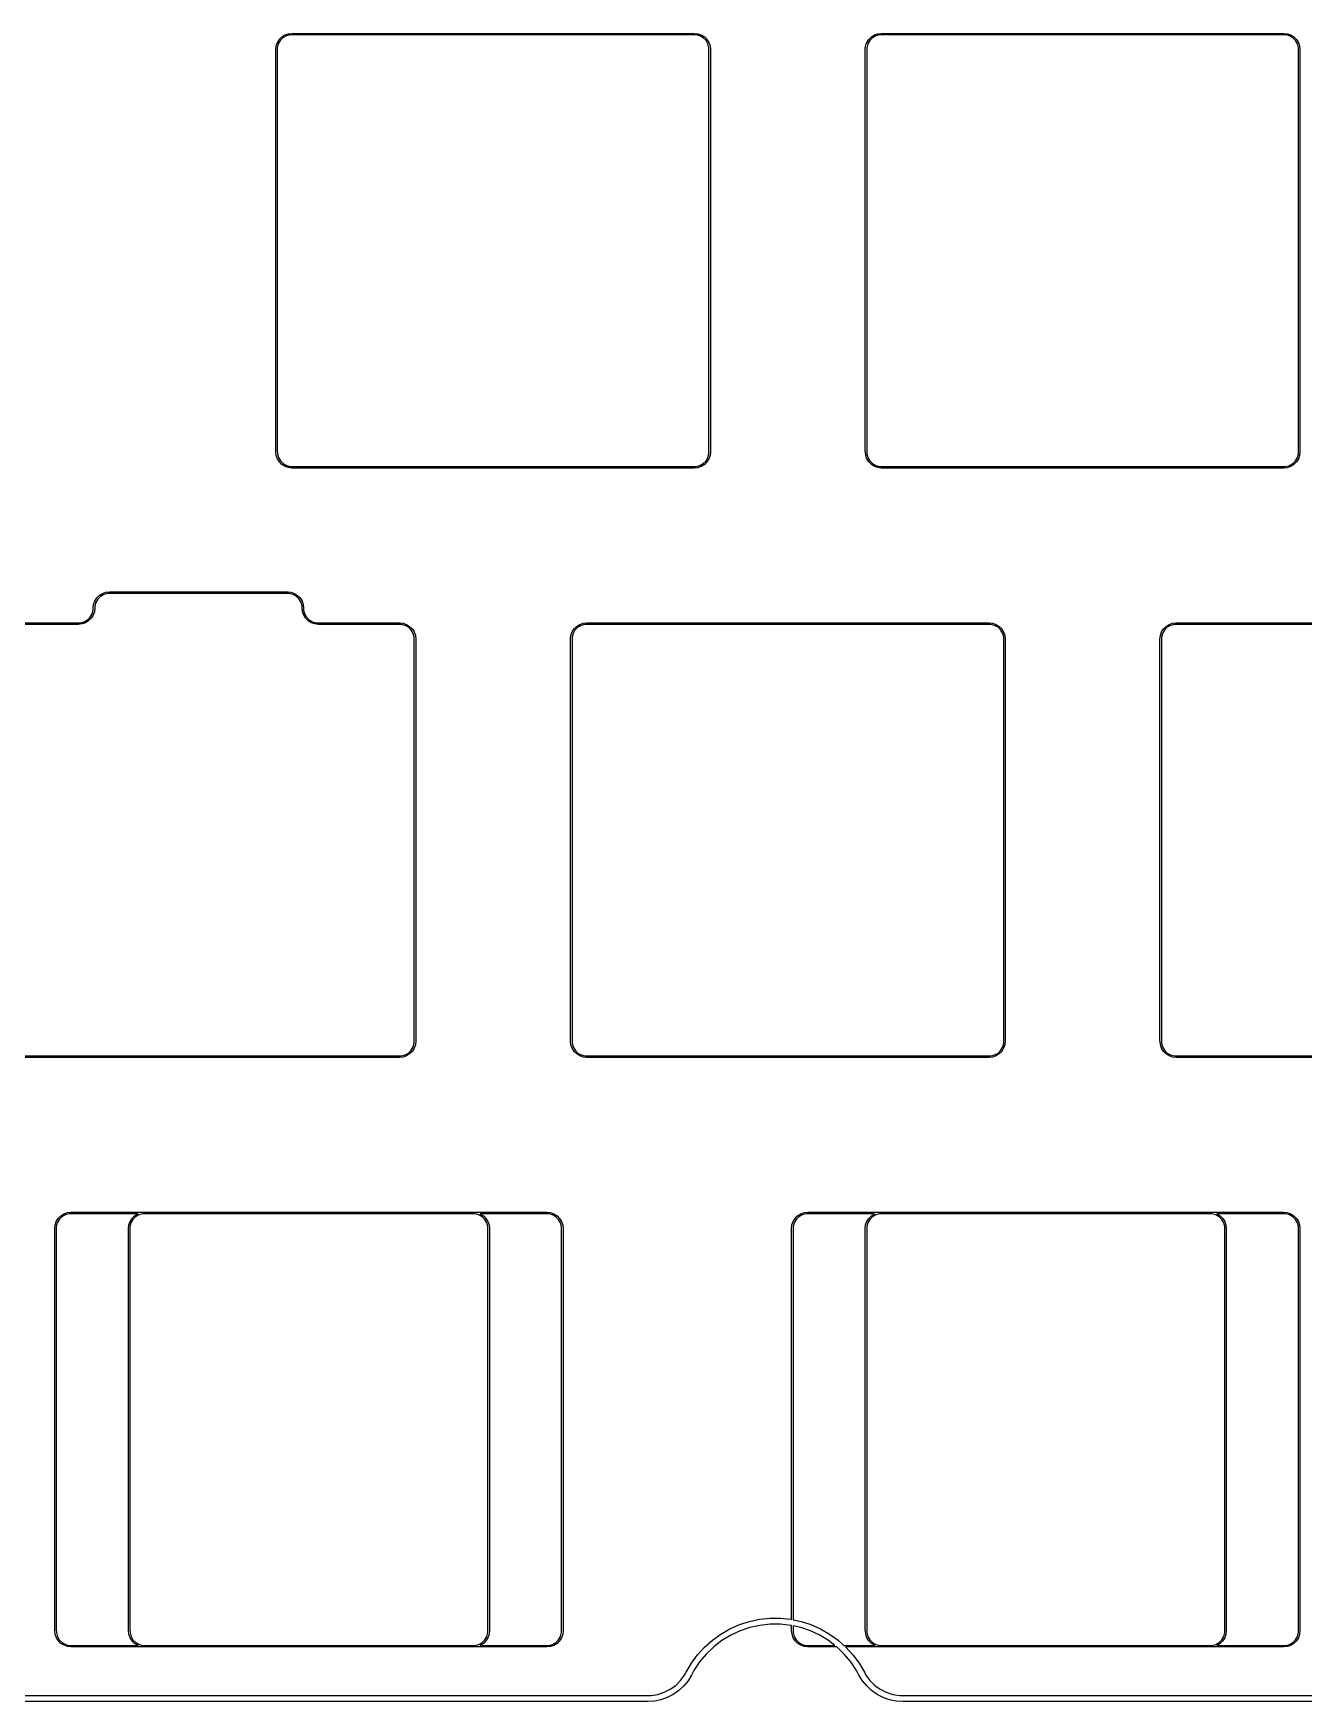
# Model space of a CAD drawing. Extents: x 2.3 to 14.3, y -7 to -3.3.
# Drawn here: x 3.446 to 5.062, y -7.002 to -4.88 of the extents above; entities that cross this region are included whole.
import ezdxf

# ---------------------------------------------------------------- set-up
doc = ezdxf.new("R2010")
doc.units = 0
doc.header["$MEASUREMENT"] = 0
doc.layers.add('BLACK', color=7, linetype='CONTINUOUS')

msp = doc.modelspace()

# ---------------------------------------------------------------- linework, layer by layer
at = {"layer": 'BLACK', "linetype": 'CONTINUOUS'}
for p, q in [((3.76246, -4.88419), (3.76638, -4.88172)), ((3.76638, -4.88172), (3.77075, -4.88019)), ((3.77288, -4.88164), (3.76813, -4.88292)), ((3.77075, -4.88019), (3.77534, -4.87968)), ((3.77534, -4.88164), (3.77288, -4.88164)), ((3.77534, -4.87968), (3.77534, -4.87968)), ((3.77534, -4.87968), (4.28716, -4.87968)), ((4.28716, -4.88164), (3.77534, -4.88164)), ((4.28716, -4.87968), (4.28716, -4.87968)), ((4.28716, -4.87968), (4.29175, -4.88019)), ((4.28962, -4.88164), (4.28716, -4.88164)), ((4.29437, -4.88292), (4.28962, -4.88164)), ((4.29175, -4.88019), (4.29612, -4.88172)), ((4.29612, -4.88172), (4.30004, -4.88419)), ((4.51246, -4.88419), (4.51638, -4.88172)), ((4.51638, -4.88172), (4.52075, -4.88019)), ((4.52288, -4.88164), (4.51813, -4.88292)), ((4.52075, -4.88019), (4.52534, -4.87968)), ((4.52534, -4.88164), (4.52288, -4.88164)), ((4.52534, -4.87968), (4.52534, -4.87968)), ((4.52534, -4.87968), (5.03716, -4.87968)), ((5.03716, -4.88164), (4.52534, -4.88164)), ((5.03716, -4.87968), (5.03716, -4.87968)), ((5.03716, -4.87968), (5.04175, -4.88019)), ((5.03962, -4.88164), (5.03716, -4.88164)), ((5.04437, -4.88292), (5.03962, -4.88164)), ((5.04175, -4.88019), (5.04612, -4.88172)), ((5.04612, -4.88172), (5.05004, -4.88419)), ((3.75468, -4.90034), (3.75519, -4.89575)), ((3.75468, -5.41216), (3.75468, -4.90034)), ((3.75468, -4.90034), (3.75468, -4.90034)), ((3.75468, -4.90034), (3.75468, -4.90034)), ((3.75519, -4.89575), (3.75672, -4.89138)), ((3.75792, -4.89313), (3.75664, -4.89788)), ((3.75664, -4.89788), (3.75664, -4.90034)), ((3.75664, -4.90034), (3.75664, -5.41178)), ((3.75672, -4.89138), (3.75919, -4.88746)), ((3.76038, -4.88886), (3.75792, -4.89313)), ((3.75919, -4.88746), (3.76246, -4.88419)), ((3.76386, -4.88538), (3.76038, -4.88886)), ((3.76813, -4.88292), (3.76386, -4.88538)), ((4.29864, -4.88538), (4.29437, -4.88292)), ((4.30212, -4.88886), (4.29864, -4.88538)), ((4.30004, -4.88419), (4.30331, -4.88746)), ((4.30458, -4.89313), (4.30212, -4.88886)), ((4.30331, -4.88746), (4.30578, -4.89138)), ((4.30586, -4.89788), (4.30458, -4.89313)), ((4.30578, -4.89138), (4.30731, -4.89575)), ((4.30586, -4.90034), (4.30586, -4.89788)), ((4.30586, -5.41216), (4.30586, -4.90034)), ((4.30586, -4.90034), (4.30586, -4.90034)), ((4.30731, -4.89575), (4.30782, -4.90034)), ((4.30782, -4.90034), (4.30782, -4.90034)), ((4.30782, -4.90034), (4.30782, -4.90034)), ((4.30782, -4.90034), (4.30782, -5.41216)), ((4.50468, -4.90034), (4.50519, -4.89575)), ((4.50468, -5.41216), (4.50468, -4.90034)), ((4.50468, -4.90034), (4.50468, -4.90034)), ((4.50468, -4.90034), (4.50468, -4.90034)), ((4.50519, -4.89575), (4.50672, -4.89138)), ((4.50792, -4.89313), (4.50664, -4.89788)), ((4.50664, -4.89788), (4.50664, -4.90034)), ((4.50664, -4.90034), (4.50664, -5.41178)), ((4.50672, -4.89138), (4.50919, -4.88746)), ((4.51038, -4.88886), (4.50792, -4.89313)), ((4.50919, -4.88746), (4.51246, -4.88419)), ((4.51386, -4.88538), (4.51038, -4.88886)), ((4.51813, -4.88292), (4.51386, -4.88538)), ((5.04864, -4.88538), (5.04437, -4.88292)), ((5.05212, -4.88886), (5.04864, -4.88538)), ((5.05004, -4.88419), (5.05331, -4.88746)), ((5.05458, -4.89313), (5.05212, -4.88886)), ((5.05331, -4.88746), (5.05578, -4.89138)), ((5.05586, -4.89788), (5.05458, -4.89313)), ((5.05578, -4.89138), (5.05731, -4.89575)), ((5.05586, -4.90034), (5.05586, -4.89788)), ((5.05586, -5.41216), (5.05586, -4.90034)), ((5.05586, -4.90034), (5.05586, -4.90034)), ((5.05731, -4.89575), (5.05782, -4.90034)), ((5.05782, -4.90034), (5.05782, -4.90034)), ((5.05782, -4.90034), (5.05782, -4.90034)), ((5.05782, -4.90034), (5.05782, -5.41216)), ((3.75483, -5.41253), (3.75468, -5.41216)), ((3.7553, -5.41671), (3.75483, -5.41253)), ((3.75664, -5.41178), (3.75675, -5.41211)), ((3.75675, -5.41211), (3.75675, -5.41211)), ((3.75675, -5.41211), (3.75675, -5.41457)), ((4.30586, -5.41462), (4.30586, -5.41216)), ((4.30586, -5.41216), (4.30586, -5.41216)), ((4.30782, -5.41216), (4.30731, -5.41675)), ((4.30782, -5.41216), (4.30782, -5.41216)), ((4.30782, -5.41216), (4.30782, -5.41216)), ((4.50483, -5.41253), (4.50468, -5.41216)), ((4.5053, -5.41671), (4.50483, -5.41253)), ((4.50664, -5.41178), (4.50675, -5.41211)), ((4.50675, -5.41211), (4.50675, -5.41211)), ((4.50675, -5.41211), (4.50675, -5.41457)), ((5.05586, -5.41462), (5.05586, -5.41216)), ((5.05586, -5.41216), (5.05586, -5.41216)), ((5.05782, -5.41216), (5.05731, -5.41675)), ((5.05782, -5.41216), (5.05782, -5.41216)), ((5.05782, -5.41216), (5.05782, -5.41216)), ((3.75683, -5.42108), (3.7553, -5.41671)), ((3.75675, -5.41457), (3.75803, -5.41933)), ((3.75929, -5.425), (3.75683, -5.42108)), ((3.75803, -5.41933), (3.76049, -5.42359)), ((3.76257, -5.42827), (3.75929, -5.425)), ((3.76049, -5.42359), (3.76397, -5.42708)), ((3.76648, -5.43073), (3.76257, -5.42827)), ((3.76397, -5.42708), (3.76823, -5.42954)), ((3.77085, -5.43226), (3.76648, -5.43073)), ((3.76823, -5.42954), (3.77299, -5.43081)), ((3.77516, -5.43275), (3.77085, -5.43226)), ((3.77299, -5.43081), (3.77545, -5.43081)), ((3.77534, -5.43282), (3.77516, -5.43275)), ((4.28716, -5.43282), (3.77534, -5.43282)), ((3.77545, -5.43081), (3.77559, -5.43086)), ((3.77559, -5.43086), (4.28716, -5.43086)), ((4.28716, -5.43086), (4.28962, -5.43086)), ((4.29175, -5.43231), (4.28716, -5.43282)), ((4.28716, -5.43282), (4.28716, -5.43282)), ((4.28716, -5.43282), (4.28716, -5.43282)), ((4.28962, -5.43086), (4.29437, -5.42958)), ((4.29612, -5.43078), (4.29175, -5.43231)), ((4.29437, -5.42958), (4.29864, -5.42712)), ((4.30004, -5.42831), (4.29612, -5.43078)), ((4.29864, -5.42712), (4.30212, -5.42364)), ((4.30331, -5.42504), (4.30004, -5.42831)), ((4.30212, -5.42364), (4.30458, -5.41937)), ((4.30578, -5.42112), (4.30331, -5.42504)), ((4.30458, -5.41937), (4.30586, -5.41462)), ((4.30731, -5.41675), (4.30578, -5.42112)), ((4.50683, -5.42108), (4.5053, -5.41671)), ((4.50675, -5.41457), (4.50803, -5.41933)), ((4.50929, -5.425), (4.50683, -5.42108)), ((4.50803, -5.41933), (4.51049, -5.42359)), ((4.51257, -5.42827), (4.50929, -5.425)), ((4.51049, -5.42359), (4.51397, -5.42708)), ((4.51648, -5.43073), (4.51257, -5.42827)), ((4.51397, -5.42708), (4.51823, -5.42954)), ((4.52085, -5.43226), (4.51648, -5.43073)), ((4.51823, -5.42954), (4.52299, -5.43081)), ((4.52516, -5.43275), (4.52085, -5.43226)), ((4.52299, -5.43081), (4.52545, -5.43081)), ((4.52534, -5.43282), (4.52516, -5.43275)), ((5.03716, -5.43282), (4.52534, -5.43282)), ((4.52545, -5.43081), (4.52559, -5.43086)), ((4.52559, -5.43086), (5.03716, -5.43086)), ((5.03716, -5.43086), (5.03962, -5.43086)), ((5.04175, -5.43231), (5.03716, -5.43282)), ((5.03716, -5.43282), (5.03716, -5.43282)), ((5.03716, -5.43282), (5.03716, -5.43282)), ((5.03962, -5.43086), (5.04437, -5.42958)), ((5.04612, -5.43078), (5.04175, -5.43231)), ((5.04437, -5.42958), (5.04864, -5.42712)), ((5.05004, -5.42831), (5.04612, -5.43078)), ((5.04864, -5.42712), (5.05212, -5.42364)), ((5.05331, -5.42504), (5.05004, -5.42831)), ((5.05212, -5.42364), (5.05458, -5.41937)), ((5.05578, -5.42112), (5.05331, -5.42504)), ((5.05458, -5.41937), (5.05586, -5.41462)), ((5.05731, -5.41675), (5.05578, -5.42112)), ((3.52291, -5.60637), (3.52444, -5.60201)), ((3.52563, -5.60376), (3.52436, -5.60851)), ((3.52444, -5.60201), (3.5269, -5.59809)), ((3.5281, -5.59949), (3.52563, -5.60376)), ((3.5269, -5.59809), (3.53017, -5.59481)), ((3.53158, -5.59601), (3.5281, -5.59949)), ((3.53017, -5.59481), (3.53409, -5.59235)), ((3.53584, -5.59355), (3.53158, -5.59601)), ((3.53409, -5.59235), (3.53846, -5.59082)), ((3.5406, -5.59227), (3.53584, -5.59355)), ((3.53846, -5.59082), (3.54306, -5.59031)), ((3.54306, -5.59227), (3.5406, -5.59227)), ((3.54306, -5.59031), (3.54306, -5.59031)), ((3.54306, -5.59031), (3.76944, -5.59031)), ((3.76944, -5.59227), (3.54306, -5.59227)), ((3.54306, -5.59227), (3.54306, -5.59227)), ((3.54306, -5.59227), (3.54306, -5.59227)), ((3.54306, -5.59227), (3.54306, -5.59227)), ((3.76944, -5.59031), (3.76944, -5.59031)), ((3.76944, -5.59031), (3.77404, -5.59082)), ((3.7719, -5.59227), (3.76944, -5.59227)), ((3.77666, -5.59355), (3.7719, -5.59227)), ((3.77404, -5.59082), (3.77841, -5.59235)), ((3.78092, -5.59601), (3.77666, -5.59355)), ((3.77841, -5.59235), (3.78233, -5.59482)), ((3.7844, -5.59949), (3.78092, -5.59601)), ((3.78233, -5.59482), (3.7856, -5.59809)), ((3.78686, -5.60376), (3.7844, -5.59949)), ((3.7856, -5.59809), (3.78806, -5.60201)), ((3.78814, -5.60851), (3.78686, -5.60376)), ((3.78806, -5.60201), (3.78959, -5.60638)), ((3.51517, -5.62594), (3.51866, -5.62246)), ((3.51985, -5.62386), (3.51658, -5.62713)), ((3.51866, -5.62246), (3.52112, -5.61819)), ((3.52231, -5.61994), (3.51985, -5.62386)), ((3.52112, -5.61819), (3.52239, -5.61344)), ((3.52384, -5.61557), (3.52231, -5.61994)), ((3.52239, -5.61097), (3.52291, -5.60637)), ((3.52239, -5.61344), (3.52239, -5.61097)), ((3.52239, -5.61097), (3.52239, -5.61097)), ((3.52436, -5.61097), (3.52384, -5.61557)), ((3.52436, -5.60851), (3.52436, -5.61097)), ((3.52436, -5.61097), (3.52436, -5.61097)), ((3.78814, -5.61097), (3.78814, -5.60851)), ((3.78866, -5.61557), (3.78814, -5.61097)), ((3.78814, -5.61097), (3.78814, -5.61097)), ((3.78814, -5.61097), (3.78814, -5.61097)), ((3.78814, -5.61097), (3.78814, -5.61097)), ((3.78814, -5.61097), (3.78814, -5.61097)), ((3.78814, -5.61097), (3.78814, -5.61097)), ((3.79019, -5.61994), (3.78866, -5.61557)), ((3.78959, -5.60638), (3.79011, -5.61097)), ((3.79011, -5.61097), (3.79011, -5.61097)), ((3.79011, -5.61097), (3.79011, -5.61097)), ((3.79011, -5.61097), (3.79011, -5.61097)), ((3.79011, -5.61097), (3.79011, -5.61097)), ((3.79011, -5.61097), (3.79011, -5.61344)), ((3.79011, -5.61344), (3.79138, -5.61819)), ((3.79265, -5.62386), (3.79019, -5.61994)), ((3.79138, -5.61819), (3.79384, -5.62246)), ((3.79592, -5.62713), (3.79265, -5.62386)), ((3.79384, -5.62246), (3.79733, -5.62594)), ((2.87131, -5.62968), (3.50369, -5.62968)), ((3.50369, -5.63164), (2.87131, -5.63164)), ((3.50369, -5.62968), (3.50369, -5.62968)), ((3.50369, -5.62968), (3.50369, -5.62968)), ((3.50369, -5.62968), (3.50369, -5.62968)), ((3.50369, -5.62968), (3.50615, -5.62968)), ((3.50829, -5.63113), (3.50369, -5.63164)), ((3.50369, -5.63164), (3.50369, -5.63164)), ((3.50615, -5.62968), (3.51091, -5.6284)), ((3.51266, -5.6296), (3.50829, -5.63113)), ((3.51091, -5.6284), (3.51517, -5.62594)), ((3.51658, -5.62713), (3.51266, -5.6296)), ((3.79984, -5.6296), (3.79592, -5.62713)), ((3.79733, -5.62594), (3.80159, -5.6284)), ((3.80421, -5.63113), (3.79984, -5.6296)), ((3.80159, -5.6284), (3.80635, -5.62968)), ((3.80881, -5.63164), (3.80421, -5.63113)), ((3.80635, -5.62968), (3.80881, -5.62968)), ((3.80881, -5.62968), (3.80881, -5.62968)), ((3.80881, -5.62968), (3.91216, -5.62968)), ((3.91216, -5.63164), (3.80881, -5.63164)), ((3.80881, -5.63164), (3.80881, -5.63164)), ((3.91216, -5.62968), (3.91216, -5.62968)), ((3.91216, -5.62968), (3.91675, -5.63019)), ((3.91462, -5.63164), (3.91216, -5.63164)), ((3.91216, -5.63164), (3.91216, -5.63164)), ((3.91937, -5.63292), (3.91462, -5.63164)), ((3.91675, -5.63019), (3.92112, -5.63172)), ((3.92364, -5.63538), (3.91937, -5.63292)), ((3.92112, -5.63172), (3.92504, -5.63419)), ((3.92712, -5.63886), (3.92364, -5.63538)), ((3.92504, -5.63419), (3.92831, -5.63746)), ((3.92958, -5.64313), (3.92712, -5.63886)), ((3.92831, -5.63746), (3.93078, -5.64138)), ((3.93086, -5.64788), (3.92958, -5.64313)), ((3.93078, -5.64138), (3.93231, -5.64575)), ((3.93231, -5.64575), (3.93282, -5.65034)), ((4.12968, -5.65034), (4.13019, -5.64575)), ((4.13019, -5.64575), (4.13172, -5.64138)), ((4.13292, -5.64313), (4.13164, -5.64788)), ((4.13172, -5.64138), (4.13419, -5.63746)), ((4.13538, -5.63886), (4.13292, -5.64313)), ((4.13419, -5.63746), (4.13746, -5.63419)), ((4.13886, -5.63538), (4.13538, -5.63886)), ((4.13746, -5.63419), (4.14138, -5.63172)), ((4.14313, -5.63292), (4.13886, -5.63538)), ((4.14138, -5.63172), (4.14575, -5.63019)), ((4.14788, -5.63164), (4.14313, -5.63292)), ((4.14575, -5.63019), (4.15034, -5.62968)), ((4.15034, -5.63164), (4.14788, -5.63164)), ((4.15034, -5.62968), (4.15034, -5.62968)), ((4.15034, -5.62968), (4.66216, -5.62968)), ((4.66216, -5.63164), (4.15034, -5.63164)), ((4.66216, -5.62968), (4.66216, -5.62968)), ((4.66216, -5.62968), (4.66675, -5.63019)), ((4.66462, -5.63164), (4.66216, -5.63164)), ((4.66937, -5.63292), (4.66462, -5.63164)), ((4.66675, -5.63019), (4.67112, -5.63172)), ((4.67364, -5.63538), (4.66937, -5.63292)), ((4.67112, -5.63172), (4.67504, -5.63419)), ((4.67712, -5.63886), (4.67364, -5.63538)), ((4.67504, -5.63419), (4.67831, -5.63746)), ((4.67958, -5.64313), (4.67712, -5.63886)), ((4.67831, -5.63746), (4.68078, -5.64138)), ((4.68086, -5.64788), (4.67958, -5.64313)), ((4.68078, -5.64138), (4.68231, -5.64575)), ((4.68231, -5.64575), (4.68282, -5.65034)), ((4.87968, -5.65034), (4.88019, -5.64575)), ((4.88019, -5.64575), (4.88172, -5.64138)), ((4.88292, -5.64313), (4.88164, -5.64788)), ((4.88172, -5.64138), (4.88419, -5.63746)), ((4.88538, -5.63886), (4.88292, -5.64313)), ((4.88419, -5.63746), (4.88746, -5.63419)), ((4.88886, -5.63538), (4.88538, -5.63886)), ((4.88746, -5.63419), (4.89138, -5.63172)), ((4.89313, -5.63292), (4.88886, -5.63538)), ((4.89138, -5.63172), (4.89575, -5.63019)), ((4.89788, -5.63164), (4.89313, -5.63292)), ((4.89575, -5.63019), (4.90034, -5.62968)), ((4.90034, -5.63164), (4.89788, -5.63164)), ((4.90034, -5.62968), (4.90034, -5.62968)), ((4.90034, -5.62968), (5.41216, -5.62968)), ((5.41216, -5.63164), (4.90034, -5.63164)), ((3.93086, -5.65034), (3.93086, -5.64788)), ((3.93086, -6.16216), (3.93086, -5.65034)), ((3.93086, -5.65034), (3.93086, -5.65034)), ((3.93282, -5.65034), (3.93282, -5.65034)), ((3.93282, -5.65034), (3.93282, -5.65034)), ((3.93282, -5.65034), (3.93282, -6.16216)), ((4.12968, -6.16216), (4.12968, -5.65034)), ((4.12968, -5.65034), (4.12968, -5.65034)), ((4.12968, -5.65034), (4.12968, -5.65034)), ((4.13164, -5.64788), (4.13164, -5.65034)), ((4.13164, -5.65034), (4.13164, -6.16178)), ((4.68086, -5.65034), (4.68086, -5.64788)), ((4.68086, -6.16216), (4.68086, -5.65034)), ((4.68086, -5.65034), (4.68086, -5.65034)), ((4.68282, -5.65034), (4.68282, -5.65034)), ((4.68282, -5.65034), (4.68282, -5.65034)), ((4.68282, -5.65034), (4.68282, -6.16216)), ((4.87968, -6.16216), (4.87968, -5.65034)), ((4.87968, -5.65034), (4.87968, -5.65034)), ((4.87968, -5.65034), (4.87968, -5.65034)), ((4.88164, -5.64788), (4.88164, -5.65034)), ((4.88164, -5.65034), (4.88164, -6.16178)), ((3.91937, -6.17958), (3.92364, -6.17712)), ((3.92364, -6.17712), (3.92712, -6.17364)), ((3.92832, -6.17504), (3.92504, -6.17832)), ((3.92712, -6.17364), (3.92958, -6.16937)), ((3.93078, -6.17112), (3.92832, -6.17504)), ((3.92958, -6.16937), (3.93086, -6.16462)), ((3.93231, -6.16675), (3.93078, -6.17112)), ((3.93086, -6.16462), (3.93086, -6.16216)), ((3.93086, -6.16216), (3.93086, -6.16216)), ((3.93086, -6.16216), (3.93086, -6.16216)), ((3.93282, -6.16216), (3.93231, -6.16675)), ((4.12983, -6.16253), (4.12968, -6.16216)), ((4.1303, -6.16671), (4.12983, -6.16253)), ((4.13183, -6.17108), (4.1303, -6.16671)), ((4.13164, -6.16178), (4.13175, -6.16211)), ((4.13175, -6.16211), (4.13175, -6.16211)), ((4.13175, -6.16211), (4.13175, -6.16457)), ((4.13175, -6.16457), (4.13303, -6.16933)), ((4.13429, -6.175), (4.13183, -6.17108)), ((4.13303, -6.16933), (4.13549, -6.17359)), ((4.13757, -6.17827), (4.13429, -6.175)), ((4.13549, -6.17359), (4.13897, -6.17708)), ((4.13897, -6.17708), (4.14323, -6.17954)), ((4.66937, -6.17958), (4.67364, -6.17712)), ((4.67364, -6.17712), (4.67712, -6.17364)), ((4.67831, -6.17504), (4.67504, -6.17831)), ((4.67712, -6.17364), (4.67958, -6.16937)), ((4.68078, -6.17112), (4.67831, -6.17504)), ((4.67958, -6.16937), (4.68086, -6.16462)), ((4.68231, -6.16675), (4.68078, -6.17112)), ((4.68086, -6.16462), (4.68086, -6.16216)), ((4.68086, -6.16216), (4.68086, -6.16216)), ((4.68282, -6.16216), (4.68231, -6.16675)), ((4.68282, -6.16216), (4.68282, -6.16216)), ((4.68282, -6.16216), (4.68282, -6.16216)), ((4.87983, -6.16253), (4.87968, -6.16216)), ((4.8803, -6.16671), (4.87983, -6.16253)), ((4.88183, -6.17108), (4.8803, -6.16671)), ((4.88164, -6.16178), (4.88175, -6.16211)), ((4.88175, -6.16211), (4.88175, -6.16211)), ((4.88175, -6.16211), (4.88175, -6.16457)), ((4.88175, -6.16457), (4.88303, -6.16933)), ((4.88429, -6.175), (4.88183, -6.17108)), ((4.88303, -6.16933), (4.88549, -6.17359)), ((4.88757, -6.17827), (4.88429, -6.175)), ((4.88549, -6.17359), (4.88897, -6.17708)), ((4.88897, -6.17708), (4.89323, -6.17954)), ((3.91216, -6.18282), (2.55659, -6.18282)), ((2.55684, -6.18086), (3.91216, -6.18086)), ((3.91216, -6.18086), (3.91216, -6.18086)), ((3.91216, -6.18086), (3.91216, -6.18086)), ((3.91216, -6.18086), (3.91462, -6.18086)), ((3.91675, -6.18231), (3.91216, -6.18282)), ((3.91216, -6.18282), (3.91216, -6.18282)), ((3.91216, -6.18282), (3.91216, -6.18282)), ((3.91462, -6.18086), (3.91937, -6.17958)), ((3.92112, -6.18078), (3.91675, -6.18231)), ((3.92504, -6.17832), (3.92112, -6.18078)), ((4.14148, -6.18073), (4.13757, -6.17827)), ((4.14585, -6.18226), (4.14148, -6.18073)), ((4.14323, -6.17954), (4.14799, -6.18081)), ((4.15016, -6.18275), (4.14585, -6.18226)), ((4.14799, -6.18081), (4.15045, -6.18081)), ((4.15034, -6.18282), (4.15016, -6.18275)), ((4.66216, -6.18282), (4.15034, -6.18282)), ((4.15045, -6.18081), (4.15059, -6.18086)), ((4.15059, -6.18086), (4.66216, -6.18086)), ((4.66216, -6.18086), (4.66462, -6.18086)), ((4.66675, -6.18231), (4.66216, -6.18282)), ((4.66216, -6.18282), (4.66216, -6.18282)), ((4.66216, -6.18282), (4.66216, -6.18282)), ((4.66462, -6.18086), (4.66937, -6.17958)), ((4.67112, -6.18078), (4.66675, -6.18231)), ((4.67504, -6.17831), (4.67112, -6.18078)), ((4.89148, -6.18073), (4.88757, -6.17827)), ((4.89585, -6.18226), (4.89148, -6.18073)), ((4.89323, -6.17954), (4.89799, -6.18081)), ((4.90016, -6.18275), (4.89585, -6.18226)), ((4.89799, -6.18081), (4.90045, -6.18081)), ((4.90034, -6.18282), (4.90016, -6.18275)), ((5.41216, -6.18282), (4.90034, -6.18282)), ((4.90045, -6.18081), (4.90059, -6.18086)), ((4.90059, -6.18086), (5.41216, -6.18086)), ((3.47547, -6.39138), (3.47794, -6.38746)), ((3.47913, -6.38886), (3.47667, -6.39313)), ((3.47794, -6.38746), (3.48121, -6.38419)), ((3.48261, -6.38538), (3.47913, -6.38886)), ((3.48121, -6.38419), (3.48513, -6.38172)), ((3.48688, -6.38292), (3.48261, -6.38538)), ((3.48513, -6.38172), (3.4895, -6.3802)), ((3.49163, -6.38165), (3.48688, -6.38292)), ((3.4895, -6.3802), (3.49409, -6.37968)), ((3.49409, -6.38165), (3.49163, -6.38165)), ((3.49409, -6.37968), (3.49409, -6.37968)), ((3.49409, -6.37968), (4.00591, -6.37968)), ((3.49409, -6.38164), (3.49409, -6.38165)), ((3.5791, -6.38164), (3.49409, -6.38164)), ((3.56922, -6.39138), (3.57169, -6.38746)), ((3.57288, -6.38886), (3.57042, -6.39313)), ((3.57169, -6.38746), (3.57496, -6.38419)), ((3.57636, -6.38538), (3.57288, -6.38886)), ((3.57496, -6.38419), (3.57888, -6.38172)), ((3.58063, -6.38292), (3.57636, -6.38538)), ((3.57888, -6.38172), (3.5791, -6.38164)), ((3.58538, -6.38164), (3.58063, -6.38292)), ((3.58784, -6.38164), (3.58538, -6.38164)), ((4.00591, -6.38164), (3.58784, -6.38164)), ((4.00591, -6.37968), (4.09966, -6.37968)), ((4.00837, -6.38164), (4.00591, -6.38164)), ((4.01312, -6.38292), (4.00837, -6.38164)), ((4.01739, -6.38538), (4.01312, -6.38292)), ((4.09966, -6.38164), (4.01465, -6.38164)), ((4.01465, -6.38164), (4.01487, -6.38172)), ((4.01487, -6.38172), (4.01879, -6.38418)), ((4.02087, -6.38886), (4.01739, -6.38538)), ((4.01879, -6.38418), (4.02207, -6.38746)), ((4.02333, -6.39313), (4.02087, -6.38886)), ((4.02207, -6.38746), (4.02453, -6.39138)), ((4.09966, -6.37968), (4.09966, -6.37968)), ((4.09966, -6.37968), (4.10425, -6.38019)), ((4.10212, -6.38164), (4.09966, -6.38164)), ((4.10687, -6.38292), (4.10212, -6.38164)), ((4.10425, -6.38019), (4.10862, -6.38172)), ((4.11114, -6.38538), (4.10687, -6.38292)), ((4.10862, -6.38172), (4.11254, -6.38419)), ((4.11462, -6.38886), (4.11114, -6.38538)), ((4.11254, -6.38419), (4.11581, -6.38746)), ((4.11708, -6.39313), (4.11462, -6.38886)), ((4.11581, -6.38746), (4.11828, -6.39138)), ((4.41297, -6.39138), (4.41544, -6.38746)), ((4.41663, -6.38886), (4.41417, -6.39313)), ((4.41544, -6.38746), (4.41871, -6.38419)), ((4.42011, -6.38538), (4.41663, -6.38886)), ((4.41871, -6.38419), (4.42263, -6.38172)), ((4.42438, -6.38292), (4.42011, -6.38538)), ((4.42263, -6.38172), (4.427, -6.3802)), ((4.42913, -6.38165), (4.42438, -6.38292)), ((4.427, -6.3802), (4.43159, -6.37968)), ((4.43159, -6.38165), (4.42913, -6.38165)), ((4.43159, -6.37968), (4.43159, -6.37968)), ((4.43159, -6.37968), (4.94341, -6.37968)), ((4.43159, -6.38164), (4.43159, -6.38165)), ((4.5166, -6.38164), (4.43159, -6.38164)), ((4.50672, -6.39138), (4.50919, -6.38746)), ((4.51038, -6.38886), (4.50792, -6.39313)), ((4.50919, -6.38746), (4.51246, -6.38419)), ((4.51386, -6.38538), (4.51038, -6.38886)), ((4.51246, -6.38419), (4.51638, -6.38172)), ((4.51813, -6.38292), (4.51386, -6.38538)), ((4.51638, -6.38172), (4.5166, -6.38164)), ((4.52288, -6.38164), (4.51813, -6.38292)), ((4.52534, -6.38164), (4.52288, -6.38164)), ((4.94341, -6.38164), (4.52534, -6.38164)), ((4.94341, -6.37968), (5.03716, -6.37968)), ((4.94587, -6.38164), (4.94341, -6.38164)), ((4.95062, -6.38292), (4.94587, -6.38164)), ((4.95489, -6.38538), (4.95062, -6.38292)), ((5.03716, -6.38164), (4.95215, -6.38164)), ((4.95215, -6.38164), (4.95237, -6.38172)), ((4.95237, -6.38172), (4.95629, -6.38418)), ((4.95837, -6.38886), (4.95489, -6.38538)), ((4.95629, -6.38418), (4.95957, -6.38746)), ((4.96083, -6.39313), (4.95837, -6.38886)), ((4.95957, -6.38746), (4.96203, -6.39138)), ((5.03716, -6.37968), (5.03716, -6.37968)), ((5.03716, -6.37968), (5.04175, -6.38019)), ((5.03962, -6.38164), (5.03716, -6.38164)), ((5.04437, -6.38292), (5.03962, -6.38164)), ((5.04175, -6.38019), (5.04612, -6.38172)), ((5.04864, -6.38538), (5.04437, -6.38292)), ((5.04612, -6.38172), (5.05004, -6.38419)), ((5.05212, -6.38886), (5.04864, -6.38538)), ((5.05004, -6.38419), (5.05331, -6.38746)), ((5.05458, -6.39313), (5.05212, -6.38886)), ((5.05331, -6.38746), (5.05578, -6.39138)), ((3.47343, -6.40034), (3.47394, -6.39575)), ((3.47343, -6.91216), (3.47343, -6.40034)), ((3.47343, -6.40034), (3.47343, -6.40034)), ((3.47343, -6.40034), (3.47343, -6.40034)), ((3.47394, -6.39575), (3.47547, -6.39138)), ((3.47667, -6.39313), (3.47539, -6.39788)), ((3.47539, -6.39788), (3.47539, -6.40034)), ((3.47539, -6.40034), (3.47539, -6.91178)), ((3.56718, -6.40034), (3.56769, -6.39575)), ((3.56718, -6.91216), (3.56718, -6.40034)), ((3.56718, -6.40034), (3.56718, -6.40034)), ((3.56718, -6.40034), (3.56718, -6.40034)), ((3.56769, -6.39575), (3.56922, -6.39138)), ((3.57042, -6.39313), (3.56914, -6.39788)), ((3.56914, -6.39788), (3.56914, -6.40034)), ((3.56914, -6.40034), (3.56914, -6.91178)), ((4.02461, -6.39788), (4.02333, -6.39313)), ((4.02453, -6.39138), (4.02606, -6.39574)), ((4.02461, -6.40034), (4.02461, -6.39788)), ((4.02461, -6.91216), (4.02461, -6.40034)), ((4.02461, -6.40034), (4.02461, -6.40034)), ((4.02606, -6.39574), (4.02658, -6.40034)), ((4.02658, -6.40034), (4.02657, -6.40034)), ((4.02657, -6.40034), (4.02657, -6.40034)), ((4.02657, -6.40034), (4.02657, -6.40034)), ((4.02657, -6.40034), (4.02657, -6.91216)), ((4.11836, -6.39788), (4.11708, -6.39313)), ((4.11828, -6.39138), (4.11981, -6.39575)), ((4.11836, -6.40034), (4.11836, -6.39788)), ((4.11836, -6.91216), (4.11836, -6.40034)), ((4.11836, -6.40034), (4.11836, -6.40034)), ((4.11981, -6.39575), (4.12032, -6.40034)), ((4.12032, -6.40034), (4.12032, -6.40034)), ((4.12032, -6.40034), (4.12032, -6.40034)), ((4.12032, -6.40034), (4.12032, -6.91216)), ((4.41093, -6.40034), (4.41144, -6.39575)), ((4.41093, -6.89785), (4.41093, -6.40034)), ((4.41093, -6.40034), (4.41093, -6.40034)), ((4.41093, -6.40034), (4.41093, -6.40034)), ((4.41144, -6.39575), (4.41297, -6.39138)), ((4.41417, -6.39313), (4.41289, -6.39788)), ((4.41289, -6.39788), (4.41289, -6.40034)), ((4.41289, -6.40034), (4.41289, -6.89826)), ((4.50468, -6.40034), (4.50519, -6.39575)), ((4.50468, -6.91216), (4.50468, -6.40034)), ((4.50468, -6.40034), (4.50468, -6.40034)), ((4.50468, -6.40034), (4.50468, -6.40034)), ((4.50519, -6.39575), (4.50672, -6.39138)), ((4.50792, -6.39313), (4.50664, -6.39788)), ((4.50664, -6.39788), (4.50664, -6.40034)), ((4.50664, -6.40034), (4.50664, -6.91178)), ((4.96211, -6.39788), (4.96083, -6.39313)), ((4.96203, -6.39138), (4.96356, -6.39574)), ((4.96211, -6.40034), (4.96211, -6.39788)), ((4.96211, -6.91216), (4.96211, -6.40034)), ((4.96211, -6.40034), (4.96211, -6.40034)), ((4.96356, -6.39574), (4.96408, -6.40034)), ((4.96408, -6.40034), (4.96407, -6.40034)), ((4.96407, -6.40034), (4.96407, -6.40034)), ((4.96407, -6.40034), (4.96407, -6.40034)), ((4.96407, -6.40034), (4.96407, -6.91216)), ((5.05586, -6.39788), (5.05458, -6.39313)), ((5.05578, -6.39138), (5.05731, -6.39575)), ((5.05586, -6.40034), (5.05586, -6.39788)), ((5.05586, -6.91216), (5.05586, -6.40034)), ((5.05586, -6.40034), (5.05586, -6.40034)), ((5.05731, -6.39575), (5.05782, -6.40034)), ((5.05782, -6.40034), (5.05782, -6.40034)), ((5.05782, -6.40034), (5.05782, -6.40034)), ((5.05782, -6.40034), (5.05782, -6.91216)), ((4.35733, -6.90039), (4.37033, -6.89765)), ((4.37033, -6.89765), (4.38353, -6.89628)), ((4.38353, -6.89628), (4.39681, -6.89628)), ((4.39681, -6.89628), (4.41002, -6.89765)), ((4.41002, -6.89765), (4.41093, -6.89785)), ((4.41289, -6.89826), (4.42301, -6.90039)), ((3.47358, -6.91253), (3.47343, -6.91216)), ((3.47405, -6.91671), (3.47358, -6.91253)), ((3.47558, -6.92108), (3.47405, -6.91671)), ((3.47539, -6.91178), (3.4755, -6.91211)), ((3.4755, -6.91211), (3.4755, -6.91211)), ((3.4755, -6.91211), (3.4755, -6.91457)), ((3.4755, -6.91457), (3.47678, -6.91933)), ((3.47678, -6.91933), (3.47924, -6.92359)), ((3.56733, -6.91253), (3.56718, -6.91216)), ((3.5678, -6.91671), (3.56733, -6.91253)), ((3.56933, -6.92108), (3.5678, -6.91671)), ((3.56914, -6.91178), (3.56925, -6.91211)), ((3.56925, -6.91211), (3.56925, -6.91211)), ((3.56925, -6.91211), (3.56925, -6.91457)), ((3.56925, -6.91457), (3.57053, -6.91933)), ((3.57053, -6.91933), (3.57299, -6.92359)), ((4.02087, -6.92364), (4.02333, -6.91937)), ((4.02333, -6.91937), (4.02461, -6.91462)), ((4.02606, -6.91675), (4.02453, -6.92112)), ((4.02461, -6.91462), (4.02461, -6.91216)), ((4.02657, -6.91216), (4.02606, -6.91675)), ((4.02657, -6.91216), (4.02657, -6.91216)), ((4.02657, -6.91216), (4.02657, -6.91216)), ((4.11462, -6.92364), (4.11708, -6.91937)), ((4.11708, -6.91937), (4.11836, -6.91462)), ((4.11981, -6.91675), (4.11828, -6.92112)), ((4.11836, -6.91462), (4.11836, -6.91216)), ((4.11836, -6.91216), (4.11836, -6.91216)), ((4.12032, -6.91216), (4.11981, -6.91675)), ((4.12032, -6.91216), (4.12032, -6.91216)), ((4.12032, -6.91216), (4.12032, -6.91216)), ((4.31023, -6.92415), (4.32102, -6.91641)), ((4.32102, -6.91641), (4.33254, -6.90982)), ((4.33352, -6.91799), (4.32231, -6.92478)), ((4.33254, -6.90982), (4.34469, -6.90446)), ((4.3454, -6.91245), (4.33352, -6.91799)), ((4.34469, -6.90446), (4.35733, -6.90039)), ((4.3578, -6.90824), (4.3454, -6.91245)), ((4.3706, -6.90541), (4.3578, -6.90824)), ((4.38362, -6.90398), (4.3706, -6.90541)), ((4.39672, -6.90398), (4.38362, -6.90398)), ((4.40975, -6.90541), (4.39672, -6.90398)), ((4.41093, -6.90567), (4.40975, -6.90541)), ((4.41093, -6.91216), (4.41093, -6.90567)), ((4.41108, -6.91253), (4.41093, -6.91216)), ((4.41155, -6.91671), (4.41108, -6.91253)), ((4.41308, -6.92108), (4.41155, -6.91671)), ((4.42254, -6.90824), (4.41289, -6.9061)), ((4.41289, -6.9061), (4.41289, -6.91178)), ((4.41289, -6.91178), (4.413, -6.91211)), ((4.413, -6.91211), (4.413, -6.91211)), ((4.413, -6.91211), (4.413, -6.91457)), ((4.413, -6.91457), (4.41428, -6.91933)), ((4.41428, -6.91933), (4.41674, -6.92359)), ((4.43495, -6.91245), (4.42254, -6.90824)), ((4.42301, -6.90039), (4.43565, -6.90446)), ((4.44683, -6.91799), (4.43495, -6.91245)), ((4.43565, -6.90446), (4.4478, -6.90982)), ((4.45803, -6.92478), (4.44683, -6.91799)), ((4.4478, -6.90982), (4.45933, -6.91641)), ((4.45933, -6.91641), (4.47011, -6.92415)), ((4.50483, -6.91253), (4.50468, -6.91216)), ((4.5053, -6.91671), (4.50483, -6.91253)), ((4.50683, -6.92108), (4.5053, -6.91671)), ((4.50664, -6.91178), (4.50675, -6.91211)), ((4.50675, -6.91211), (4.50675, -6.91211)), ((4.50675, -6.91211), (4.50675, -6.91457)), ((4.50675, -6.91457), (4.50803, -6.91933)), ((4.50803, -6.91933), (4.51049, -6.92359)), ((4.95837, -6.92364), (4.96083, -6.91937)), ((4.96083, -6.91937), (4.96211, -6.91462)), ((4.96356, -6.91675), (4.96203, -6.92112)), ((4.96211, -6.91462), (4.96211, -6.91216)), ((4.96407, -6.91216), (4.96356, -6.91675)), ((4.96407, -6.91216), (4.96407, -6.91216)), ((4.96407, -6.91216), (4.96407, -6.91216)), ((5.05212, -6.92364), (5.05458, -6.91937)), ((5.05458, -6.91937), (5.05586, -6.91462)), ((5.05731, -6.91675), (5.05578, -6.92112)), ((5.05586, -6.91462), (5.05586, -6.91216)), ((5.05586, -6.91216), (5.05586, -6.91216)), ((5.05782, -6.91216), (5.05731, -6.91675)), ((5.05782, -6.91216), (5.05782, -6.91216)), ((5.05782, -6.91216), (5.05782, -6.91216)), ((3.47804, -6.925), (3.47558, -6.92108)), ((3.48132, -6.92827), (3.47804, -6.925)), ((3.47924, -6.92359), (3.48272, -6.92708)), ((3.48524, -6.93073), (3.48132, -6.92827)), ((3.48272, -6.92708), (3.48699, -6.92954)), ((3.4896, -6.93226), (3.48524, -6.93073)), ((3.48699, -6.92954), (3.49174, -6.93081)), ((3.49391, -6.93275), (3.4896, -6.93226)), ((3.49174, -6.93081), (3.4942, -6.93081)), ((3.49409, -6.93282), (3.49391, -6.93275)), ((3.58784, -6.93282), (3.49409, -6.93282)), ((3.4942, -6.93081), (3.49434, -6.93086)), ((3.49434, -6.93086), (3.57933, -6.93086)), ((3.57179, -6.925), (3.56933, -6.92108)), ((3.57507, -6.92827), (3.57179, -6.925)), ((3.57299, -6.92359), (3.57647, -6.92708)), ((3.57898, -6.93073), (3.57507, -6.92827)), ((3.57647, -6.92708), (3.58073, -6.92954)), ((3.57933, -6.93086), (3.57898, -6.93073)), ((3.58073, -6.92954), (3.58549, -6.93081)), ((3.58549, -6.93081), (3.58795, -6.93081)), ((4.00591, -6.93282), (3.58784, -6.93282)), ((3.58795, -6.93081), (3.58809, -6.93086)), ((3.58809, -6.93086), (4.00591, -6.93086)), ((4.00591, -6.93086), (4.00591, -6.93085)), ((4.00591, -6.93085), (4.00837, -6.93085)), ((4.09966, -6.93282), (4.00591, -6.93282)), ((4.00837, -6.93085), (4.01312, -6.92958)), ((4.01312, -6.92958), (4.01739, -6.92712)), ((4.01487, -6.93078), (4.01464, -6.93086)), ((4.01464, -6.93086), (4.09966, -6.93086)), ((4.01879, -6.92831), (4.01487, -6.93078)), ((4.01739, -6.92712), (4.02087, -6.92364)), ((4.02206, -6.92504), (4.01879, -6.92831)), ((4.02453, -6.92112), (4.02206, -6.92504)), ((4.09966, -6.93086), (4.10212, -6.93086)), ((4.10425, -6.93231), (4.09966, -6.93282)), ((4.09966, -6.93282), (4.09966, -6.93282)), ((4.09966, -6.93282), (4.09966, -6.93282)), ((4.10212, -6.93086), (4.10687, -6.92958)), ((4.10862, -6.93078), (4.10425, -6.93231)), ((4.10687, -6.92958), (4.11114, -6.92712)), ((4.11254, -6.92831), (4.10862, -6.93078)), ((4.11114, -6.92712), (4.11462, -6.92364)), ((4.11581, -6.92504), (4.11254, -6.92831)), ((4.11828, -6.92112), (4.11581, -6.92504)), ((4.29135, -6.94278), (4.30031, -6.93298)), ((4.30031, -6.93298), (4.31023, -6.92415)), ((4.31192, -6.93275), (4.30245, -6.94181)), ((4.32231, -6.92478), (4.31192, -6.93275)), ((4.41554, -6.925), (4.41308, -6.92108)), ((4.41882, -6.92827), (4.41554, -6.925)), ((4.41674, -6.92359), (4.42022, -6.92708)), ((4.42274, -6.93073), (4.41882, -6.92827)), ((4.42022, -6.92708), (4.42449, -6.92954)), ((4.4271, -6.93226), (4.42274, -6.93073)), ((4.42449, -6.92954), (4.42924, -6.93081)), ((4.43141, -6.93275), (4.4271, -6.93226)), ((4.42924, -6.93081), (4.4317, -6.93081)), ((4.43159, -6.93282), (4.43141, -6.93275)), ((4.46851, -6.93282), (4.43159, -6.93282)), ((4.4317, -6.93081), (4.43184, -6.93086)), ((4.43184, -6.93086), (4.46596, -6.93086)), ((4.46596, -6.93086), (4.45803, -6.92478)), ((4.4779, -6.94181), (4.46851, -6.93282)), ((4.47011, -6.92415), (4.47765, -6.93086)), ((4.47765, -6.93086), (4.51683, -6.93086)), ((4.52534, -6.93282), (4.47987, -6.93282)), ((4.47987, -6.93282), (4.48004, -6.93298)), ((4.48004, -6.93298), (4.48899, -6.94278)), ((4.50929, -6.925), (4.50683, -6.92108)), ((4.51257, -6.92827), (4.50929, -6.925)), ((4.51049, -6.92359), (4.51397, -6.92708)), ((4.51648, -6.93073), (4.51257, -6.92827)), ((4.51397, -6.92708), (4.51823, -6.92954)), ((4.51683, -6.93086), (4.51648, -6.93073)), ((4.51823, -6.92954), (4.52299, -6.93081)), ((4.52299, -6.93081), (4.52545, -6.93081)), ((4.94341, -6.93282), (4.52534, -6.93282)), ((4.52545, -6.93081), (4.52559, -6.93086)), ((4.52559, -6.93086), (4.94341, -6.93086)), ((4.94341, -6.93086), (4.94341, -6.93085)), ((4.94341, -6.93085), (4.94587, -6.93085)), ((5.03716, -6.93282), (4.94341, -6.93282)), ((4.94587, -6.93085), (4.95062, -6.92958)), ((4.95062, -6.92958), (4.95489, -6.92712)), ((4.95237, -6.93078), (4.95214, -6.93086)), ((4.95214, -6.93086), (5.03716, -6.93086)), ((4.95629, -6.92831), (4.95237, -6.93078)), ((4.95489, -6.92712), (4.95837, -6.92364)), ((4.95956, -6.92504), (4.95629, -6.92831)), ((4.96203, -6.92112), (4.95956, -6.92504)), ((5.03716, -6.93086), (5.03962, -6.93086)), ((5.04175, -6.93231), (5.03716, -6.93282)), ((5.03716, -6.93282), (5.03716, -6.93282)), ((5.03716, -6.93282), (5.03716, -6.93282)), ((5.03962, -6.93086), (5.04437, -6.92958)), ((5.04612, -6.93078), (5.04175, -6.93231)), ((5.04437, -6.92958), (5.04864, -6.92712)), ((5.05004, -6.92831), (5.04612, -6.93078)), ((5.04864, -6.92712), (5.05212, -6.92364)), ((5.05331, -6.92504), (5.05004, -6.92831)), ((5.05578, -6.92112), (5.05331, -6.92504)), ((4.27672, -6.9649), (4.28346, -6.95346)), ((4.28346, -6.95346), (4.29135, -6.94278)), ((4.29402, -6.95184), (4.28673, -6.96273)), ((4.30245, -6.94181), (4.29402, -6.95184)), ((4.48633, -6.95184), (4.4779, -6.94181)), ((4.49361, -6.96273), (4.48633, -6.95184)), ((4.48899, -6.94278), (4.49689, -6.95346)), ((4.49689, -6.95346), (4.50363, -6.9649)), ((4.25651, -6.98669), (4.2635, -6.98167)), ((4.2635, -6.98167), (4.26962, -6.97563)), ((4.2738, -6.9825), (4.26752, -6.98834)), ((4.26962, -6.97563), (4.27473, -6.96871)), ((4.27923, -6.97586), (4.2738, -6.9825)), ((4.27473, -6.96871), (4.27672, -6.9649)), ((4.27672, -6.9649), (4.27672, -6.9649)), ((4.2837, -6.96854), (4.27923, -6.97586)), ((4.28673, -6.96273), (4.2837, -6.96854)), ((4.2837, -6.96854), (4.2837, -6.96854)), ((4.2837, -6.96854), (4.2837, -6.96854)), ((4.2837, -6.96854), (4.2837, -6.96854)), ((4.2837, -6.96854), (4.2837, -6.96854)), ((4.49665, -6.96854), (4.49361, -6.96273)), ((4.49665, -6.96855), (4.49665, -6.96854)), ((4.49665, -6.96854), (4.49665, -6.96854)), ((4.50112, -6.97586), (4.49665, -6.96855)), ((4.50655, -6.9825), (4.50112, -6.97586)), ((4.50363, -6.9649), (4.50363, -6.9649)), ((4.50363, -6.9649), (4.50363, -6.9649)), ((4.50363, -6.9649), (4.50363, -6.9649)), ((4.50363, -6.9649), (4.50562, -6.96871)), ((4.50562, -6.96871), (4.51073, -6.97563)), ((4.51283, -6.98834), (4.50655, -6.9825)), ((4.51073, -6.97563), (4.51685, -6.98167)), ((4.51685, -6.98167), (4.52383, -6.98669)), ((2.43692, -6.99453), (4.22785, -6.99453)), ((4.22785, -7.00241), (2.43692, -7.00241)), ((4.22785, -6.99453), (4.22785, -6.99453)), ((4.22785, -6.99453), (4.23215, -6.99454)), ((4.2364, -7.00182), (4.22785, -7.00241)), ((4.22785, -7.00241), (4.22785, -7.00241)), ((4.22785, -7.00241), (4.22785, -7.00241)), ((4.22785, -7.00241), (4.22785, -7.00241)), ((4.23215, -6.99454), (4.24064, -6.9932)), ((4.2448, -7.00008), (4.2364, -7.00182)), ((4.24064, -6.9932), (4.24883, -6.99056)), ((4.25289, -6.99721), (4.2448, -7.00008)), ((4.24883, -6.99056), (4.25651, -6.98669)), ((4.26051, -6.99328), (4.25289, -6.99721)), ((4.26752, -6.98834), (4.26051, -6.99328)), ((4.51984, -6.99328), (4.51283, -6.98834)), ((4.52746, -6.99721), (4.51984, -6.99328)), ((4.52383, -6.98669), (4.53151, -6.99056)), ((4.53554, -7.00008), (4.52746, -6.99721)), ((4.53151, -6.99056), (4.5397, -6.9932)), ((4.54394, -7.00182), (4.53554, -7.00008)), ((4.5397, -6.9932), (4.5482, -6.99453)), ((4.5525, -7.00241), (4.54394, -7.00182)), ((4.5482, -6.99453), (4.5525, -6.99453)), ((4.5525, -6.99453), (10.6028, -6.99453)), ((10.6028, -7.00241), (4.5525, -7.00241))]:
    msp.add_line(p, q, dxfattribs=at)

doc.saveas('drawing.dxf')
